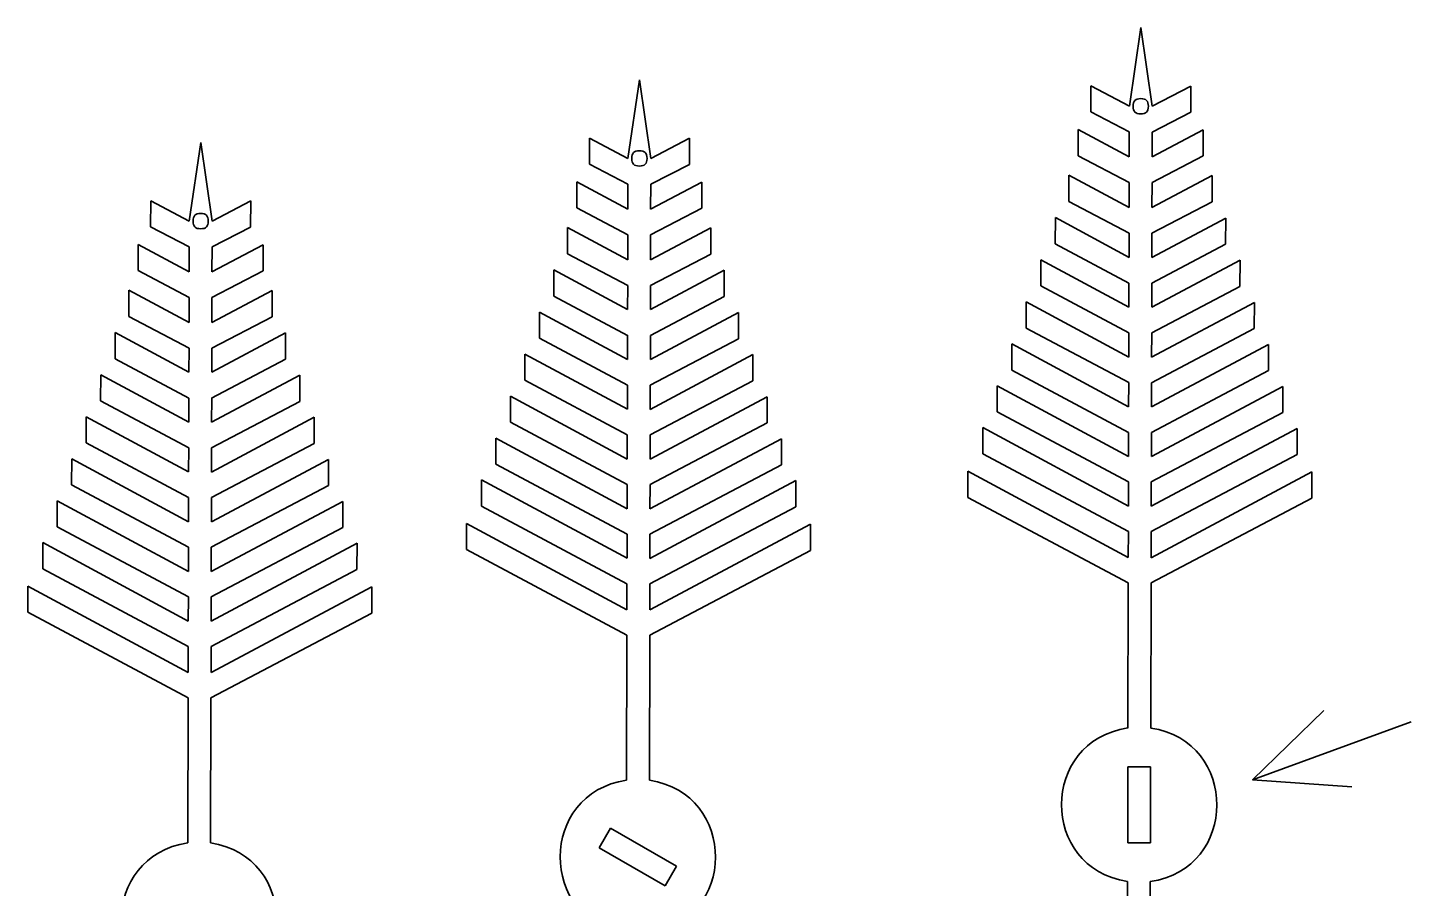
# Model space of a CAD drawing. Header units: centimetres. Extents: x -208 to 206, y -104 to 104.
# Drawn here: x -87.94 to -63.62, y -74.1 to -58.96 of the extents above; entities that cross this region are included whole.
import ezdxf

# ---------------------------------------------------------------- set-up
doc = ezdxf.new("R2010")
doc.units = ezdxf.units.CM
doc.header["$MEASUREMENT"] = 0
doc.layers.add('#Layer 1', color=7, linetype='Continuous')

msp = doc.modelspace()

# ---------------------------------------------------------------- linework, layer by layer
at = {"layer": '#Layer 1', "color": 5, "lineweight": 35}
for points in [[(-68.37558, -58.96211), (-68.37558, -58.96211), (-68.57919, -60.34329), (-68.57919, -60.34329)], [(-68.37558, -58.96211), (-68.37558, -58.96211), (-68.17846, -60.34419), (-68.17846, -60.34419)], [(-77.18908, -59.88096), (-77.18908, -59.88096), (-77.3927, -61.26192), (-77.3927, -61.26192)], [(-77.18908, -59.88096), (-77.18908, -59.88096), (-76.99174, -61.26304), (-76.99174, -61.26304)], [(-69.25679, -59.98512), (-69.25679, -59.98512), (-69.25769, -60.44476), (-69.25769, -60.44476)], [(-68.57919, -60.34329), (-68.57919, -60.34329), (-69.25679, -59.98512), (-69.25679, -59.98512)], [(-68.17846, -60.34419), (-68.17846, -60.34419), (-67.49906, -59.98937), (-67.49906, -59.98937)], [(-67.49906, -59.98937), (-67.49906, -59.98937), (-67.50041, -60.44902), (-67.50041, -60.44902)], [(-69.25769, -60.44476), (-69.25769, -60.44476), (-68.58098, -60.79712), (-68.58098, -60.79712)], [(-67.50041, -60.44902), (-67.50041, -60.44902), (-68.17868, -60.79801), (-68.17868, -60.79801)], [(-69.47833, -60.75523), (-69.47833, -60.75523), (-69.47878, -61.21353), (-69.47878, -61.21353)], [(-68.58143, -61.23324), (-68.58143, -61.23324), (-69.47833, -60.75523), (-69.47833, -60.75523)], [(-68.58098, -60.79712), (-68.58098, -60.79712), (-68.58143, -61.23324), (-68.58143, -61.23324)], [(-68.18047, -61.23414), (-68.18047, -61.23414), (-67.28134, -60.76038), (-67.28134, -60.76038)], [(-68.17868, -60.79801), (-68.17868, -60.79801), (-68.18047, -61.23414), (-68.18047, -61.23414)], [(-67.28134, -60.76038), (-67.28134, -60.76038), (-67.2829, -61.21868), (-67.2829, -61.21868)], [(-84.90073, -60.98348), (-84.90073, -60.98348), (-85.10434, -62.36444), (-85.10434, -62.36444)], [(-84.90073, -60.98348), (-84.90073, -60.98348), (-84.70361, -62.36556), (-84.70361, -62.36556)], [(-78.0703, -60.90396), (-78.0703, -60.90396), (-78.07119, -61.36361), (-78.07119, -61.36361)], [(-77.3927, -61.26192), (-77.3927, -61.26192), (-78.0703, -60.90396), (-78.0703, -60.90396)], [(-76.99174, -61.26304), (-76.99174, -61.26304), (-76.31257, -60.908), (-76.31257, -60.908)], [(-76.31257, -60.908), (-76.31257, -60.908), (-76.31369, -61.36787), (-76.31369, -61.36787)], [(-69.47878, -61.21353), (-69.47878, -61.21353), (-68.58322, -61.68707), (-68.58322, -61.68707)], [(-67.2829, -61.21868), (-67.2829, -61.21868), (-68.1807, -61.68796), (-68.1807, -61.68796)], [(-78.07119, -61.36361), (-78.07119, -61.36361), (-77.39449, -61.71596), (-77.39449, -61.71596)], [(-76.31369, -61.36787), (-76.31369, -61.36787), (-76.99218, -61.71686), (-76.99218, -61.71686)], [(-78.29161, -61.67408), (-78.29161, -61.67408), (-78.29228, -62.13238), (-78.29228, -62.13238)], [(-77.39471, -62.15187), (-77.39471, -62.15187), (-78.29161, -61.67408), (-78.29161, -61.67408)], [(-77.39449, -61.71596), (-77.39449, -61.71596), (-77.39471, -62.15187), (-77.39471, -62.15187)], [(-76.99398, -62.15299), (-76.99398, -62.15299), (-76.09462, -61.67923), (-76.09462, -61.67923)], [(-76.99218, -61.71686), (-76.99218, -61.71686), (-76.99398, -62.15299), (-76.99398, -62.15299)], [(-76.09462, -61.67923), (-76.09462, -61.67923), (-76.09641, -62.13753), (-76.09641, -62.13753)], [(-68.583, -62.12409), (-68.583, -62.12409), (-69.64185, -61.5567), (-69.64185, -61.5567)], [(-69.64185, -61.5567), (-69.64185, -61.5567), (-69.64118, -62.01926), (-69.64118, -62.01926)], [(-68.58322, -61.68707), (-68.58322, -61.68707), (-68.583, -62.12409), (-68.583, -62.12409)], [(-68.18294, -62.12521), (-68.18294, -62.12521), (-67.1214, -61.56252), (-67.1214, -61.56252)], [(-68.1807, -61.68796), (-68.1807, -61.68796), (-68.18294, -62.12521), (-68.18294, -62.12521)], [(-67.1214, -61.56252), (-67.1214, -61.56252), (-67.12431, -62.02531), (-67.12431, -62.02531)], [(-85.78194, -62.00649), (-85.78194, -62.00649), (-85.78306, -62.46614), (-85.78306, -62.46614)], [(-85.10434, -62.36444), (-85.10434, -62.36444), (-85.78194, -62.00649), (-85.78194, -62.00649)], [(-84.70361, -62.36556), (-84.70361, -62.36556), (-84.02444, -62.01052), (-84.02444, -62.01052)], [(-84.02444, -62.01052), (-84.02444, -62.01052), (-84.02556, -62.4704), (-84.02556, -62.4704)], [(-69.64118, -62.01926), (-69.64118, -62.01926), (-68.5839, -62.57724), (-68.5839, -62.57724)], [(-78.29228, -62.13238), (-78.29228, -62.13238), (-77.3965, -62.60569), (-77.3965, -62.60569)], [(-76.09641, -62.13753), (-76.09641, -62.13753), (-76.9942, -62.60681), (-76.9942, -62.60681)], [(-67.12431, -62.02531), (-67.12431, -62.02531), (-68.18428, -62.57836), (-68.18428, -62.57836)], [(-85.78306, -62.46614), (-85.78306, -62.46614), (-85.10614, -62.81827), (-85.10614, -62.81827)], [(-84.02556, -62.4704), (-84.02556, -62.4704), (-84.70383, -62.81939), (-84.70383, -62.81939)], [(-77.3965, -63.04294), (-77.3965, -63.04294), (-78.45535, -62.47532), (-78.45535, -62.47532)], [(-78.45535, -62.47532), (-78.45535, -62.47532), (-78.45468, -62.93811), (-78.45468, -62.93811)], [(-76.99644, -63.04384), (-76.99644, -63.04384), (-75.9349, -62.48137), (-75.9349, -62.48137)], [(-75.9349, -62.48137), (-75.9349, -62.48137), (-75.93782, -62.94393), (-75.93782, -62.94393)], [(-69.88041, -62.30352), (-69.88041, -62.30352), (-69.88153, -62.76406), (-69.88153, -62.76406)], [(-68.58569, -63.0015), (-68.58569, -63.0015), (-69.88041, -62.30352), (-69.88041, -62.30352)], [(-68.1845, -63.0024), (-68.1845, -63.0024), (-66.88642, -62.31046), (-66.88642, -62.31046)], [(-66.88642, -62.31046), (-66.88642, -62.31046), (-66.88754, -62.771), (-66.88754, -62.771)], [(-77.3965, -62.60569), (-77.3965, -62.60569), (-77.3965, -63.04294), (-77.3965, -63.04294)], [(-76.9942, -62.60681), (-76.9942, -62.60681), (-76.99644, -63.04384), (-76.99644, -63.04384)], [(-68.5839, -62.57724), (-68.5839, -62.57724), (-68.58569, -63.0015), (-68.58569, -63.0015)], [(-68.18428, -62.57836), (-68.18428, -62.57836), (-68.1845, -63.0024), (-68.1845, -63.0024)], [(-86.00348, -62.7766), (-86.00348, -62.7766), (-86.00393, -63.23491), (-86.00393, -63.23491)], [(-85.10658, -63.2544), (-85.10658, -63.2544), (-86.00348, -62.7766), (-86.00348, -62.7766)], [(-85.10614, -62.81827), (-85.10614, -62.81827), (-85.10658, -63.2544), (-85.10658, -63.2544)], [(-84.70562, -63.25552), (-84.70562, -63.25552), (-83.80649, -62.78176), (-83.80649, -62.78176)], [(-84.70383, -62.81939), (-84.70383, -62.81939), (-84.70562, -63.25552), (-84.70562, -63.25552)], [(-83.80649, -62.78176), (-83.80649, -62.78176), (-83.80806, -63.24006), (-83.80806, -63.24006)], [(-78.45468, -62.93811), (-78.45468, -62.93811), (-77.39718, -63.49609), (-77.39718, -63.49609)], [(-75.93782, -62.94393), (-75.93782, -62.94393), (-76.99778, -63.49699), (-76.99778, -63.49699)], [(-68.58658, -63.45488), (-68.58658, -63.45488), (-69.88153, -62.76406), (-69.88153, -62.76406)], [(-68.18562, -63.45577), (-68.18562, -63.45577), (-66.88754, -62.771), (-66.88754, -62.771)], [(-86.00393, -63.23491), (-86.00393, -63.23491), (-85.10838, -63.70822), (-85.10838, -63.70822)], [(-78.69391, -63.22236), (-78.69391, -63.22236), (-78.69481, -63.68268), (-78.69481, -63.68268)], [(-77.39919, -63.92035), (-77.39919, -63.92035), (-78.69391, -63.22236), (-78.69391, -63.22236)], [(-76.99778, -63.92124), (-76.99778, -63.92124), (-75.69993, -63.22931), (-75.69993, -63.22931)], [(-75.69993, -63.22931), (-75.69993, -63.22931), (-75.70105, -63.68985), (-75.70105, -63.68985)], [(-70.13599, -63.04473), (-70.13599, -63.04473), (-70.13711, -63.50505), (-70.13711, -63.50505)], [(-68.5886, -63.87913), (-68.5886, -63.87913), (-70.13599, -63.04473), (-70.13599, -63.04473)], [(-68.18562, -63.88003), (-68.18562, -63.88003), (-66.63442, -63.05302), (-66.63442, -63.05302)], [(-66.63442, -63.05302), (-66.63442, -63.05302), (-66.63532, -63.51334), (-66.63532, -63.51334)], [(-83.80806, -63.24006), (-83.80806, -63.24006), (-84.70585, -63.70934), (-84.70585, -63.70934)], [(-68.5886, -63.87913), (-68.5886, -63.87913), (-68.58748, -63.45443), (-68.58748, -63.45443)], [(-68.18562, -63.88003), (-68.18562, -63.88003), (-68.18473, -63.45532), (-68.18473, -63.45532)], [(-85.10815, -64.14547), (-85.10815, -64.14547), (-86.167, -63.57785), (-86.167, -63.57785)], [(-86.167, -63.57785), (-86.167, -63.57785), (-86.16633, -64.04064), (-86.16633, -64.04064)], [(-85.10838, -63.70822), (-85.10838, -63.70822), (-85.10815, -64.14547), (-85.10815, -64.14547)], [(-84.70831, -64.14636), (-84.70831, -64.14636), (-83.64655, -63.5839), (-83.64655, -63.5839)], [(-84.70585, -63.70934), (-84.70585, -63.70934), (-84.70831, -64.14636), (-84.70831, -64.14636)], [(-83.64655, -63.5839), (-83.64655, -63.5839), (-83.64946, -64.04646), (-83.64946, -64.04646)], [(-77.40009, -64.3735), (-77.40009, -64.3735), (-78.69481, -63.68268), (-78.69481, -63.68268)], [(-77.39718, -63.49609), (-77.39718, -63.49609), (-77.39919, -63.92035), (-77.39919, -63.92035)], [(-76.99913, -64.37462), (-76.99913, -64.37462), (-75.70105, -63.68985), (-75.70105, -63.68985)], [(-76.99778, -63.49699), (-76.99778, -63.49699), (-76.99778, -63.92124), (-76.99778, -63.92124)], [(-68.58905, -64.33116), (-68.58905, -64.33116), (-70.13711, -63.50505), (-70.13711, -63.50505)], [(-68.18742, -64.33206), (-68.18742, -64.33206), (-66.63532, -63.51334), (-66.63532, -63.51334)], [(-78.9495, -63.96358), (-78.9495, -63.96358), (-78.95062, -64.4239), (-78.95062, -64.4239)], [(-77.4021, -64.79798), (-77.4021, -64.79798), (-78.9495, -63.96358), (-78.9495, -63.96358)], [(-70.39113, -63.78416), (-70.39113, -63.78416), (-70.39225, -64.2447), (-70.39225, -64.2447)], [(-68.58994, -64.75542), (-68.58994, -64.75542), (-70.39113, -63.78416), (-70.39113, -63.78416)], [(-68.18831, -64.75632), (-68.18831, -64.75632), (-66.38265, -63.79356), (-66.38265, -63.79356)], [(-66.38265, -63.79356), (-66.38265, -63.79356), (-66.38377, -64.25411), (-66.38377, -64.25411)], [(-86.16633, -64.04064), (-86.16633, -64.04064), (-85.10882, -64.59862), (-85.10882, -64.59862)], [(-83.64946, -64.04646), (-83.64946, -64.04646), (-84.70966, -64.59952), (-84.70966, -64.59952)], [(-76.99913, -64.79888), (-76.99913, -64.79888), (-75.4477, -63.97164), (-75.4477, -63.97164)], [(-75.4477, -63.97164), (-75.4477, -63.97164), (-75.44882, -64.43219), (-75.44882, -64.43219)], [(-86.40556, -64.32467), (-86.40556, -64.32467), (-86.40668, -64.78521), (-86.40668, -64.78521)], [(-85.11084, -65.02288), (-85.11084, -65.02288), (-86.40556, -64.32467), (-86.40556, -64.32467)], [(-84.70966, -65.02377), (-84.70966, -65.02377), (-83.41158, -64.33184), (-83.41158, -64.33184)], [(-83.41158, -64.33184), (-83.41158, -64.33184), (-83.4127, -64.79238), (-83.4127, -64.79238)], [(-77.40233, -65.24979), (-77.40233, -65.24979), (-78.95062, -64.4239), (-78.95062, -64.4239)], [(-77.4021, -64.79798), (-77.4021, -64.79798), (-77.40098, -64.37305), (-77.40098, -64.37305)], [(-77.0007, -65.25091), (-77.0007, -65.25091), (-75.44882, -64.43219), (-75.44882, -64.43219)], [(-76.99913, -64.79888), (-76.99913, -64.79888), (-76.99801, -64.37417), (-76.99801, -64.37417)], [(-68.59106, -65.20566), (-68.59106, -65.20566), (-70.39225, -64.2447), (-70.39225, -64.2447)], [(-68.58994, -64.75542), (-68.58994, -64.75542), (-68.58905, -64.33072), (-68.58905, -64.33072)], [(-68.18943, -65.20656), (-68.18943, -65.20656), (-66.38377, -64.25411), (-66.38377, -64.25411)], [(-68.18831, -64.75632), (-68.18831, -64.75632), (-68.18742, -64.33161), (-68.18742, -64.33161)], [(-85.10882, -64.59862), (-85.10882, -64.59862), (-85.11084, -65.02288), (-85.11084, -65.02288)], [(-84.70966, -64.59952), (-84.70966, -64.59952), (-84.70966, -65.02377), (-84.70966, -65.02377)], [(-70.64604, -64.52291), (-70.64604, -64.52291), (-70.64716, -64.98345), (-70.64716, -64.98345)], [(-68.59218, -65.63059), (-68.59218, -65.63059), (-70.64604, -64.52291), (-70.64604, -64.52291)], [(-68.19033, -65.63148), (-68.19033, -65.63148), (-66.13132, -64.53366), (-66.13132, -64.53366)], [(-66.13132, -64.53366), (-66.13132, -64.53366), (-66.13244, -64.9942), (-66.13244, -64.9942)], [(-85.11174, -65.47603), (-85.11174, -65.47603), (-86.40668, -64.78521), (-86.40668, -64.78521)], [(-84.71078, -65.47715), (-84.71078, -65.47715), (-83.4127, -64.79238), (-83.4127, -64.79238)], [(-79.20463, -64.703), (-79.20463, -64.703), (-79.20575, -65.16355), (-79.20575, -65.16355)], [(-77.40345, -65.67427), (-77.40345, -65.67427), (-79.20463, -64.703), (-79.20463, -64.703)], [(-77.00182, -65.67516), (-77.00182, -65.67516), (-75.19615, -64.71241), (-75.19615, -64.71241)], [(-75.19615, -64.71241), (-75.19615, -64.71241), (-75.19727, -65.17296), (-75.19727, -65.17296)], [(-86.66114, -65.06611), (-86.66114, -65.06611), (-86.66226, -65.52665), (-86.66226, -65.52665)], [(-85.11375, -65.90028), (-85.11375, -65.90028), (-86.66114, -65.06611), (-86.66114, -65.06611)], [(-84.71078, -65.9014), (-84.71078, -65.9014), (-83.15935, -65.07417), (-83.15935, -65.07417)], [(-83.15935, -65.07417), (-83.15935, -65.07417), (-83.16047, -65.53472), (-83.16047, -65.53472)], [(-77.40457, -66.12451), (-77.40457, -66.12451), (-79.20575, -65.16355), (-79.20575, -65.16355)], [(-77.00271, -66.1254), (-77.00271, -66.1254), (-75.19727, -65.17296), (-75.19727, -65.17296)], [(-68.59308, -66.07926), (-68.59308, -66.07926), (-70.64716, -64.98345), (-70.64716, -64.98345)], [(-68.19145, -66.08016), (-68.19145, -66.08016), (-66.13244, -64.9942), (-66.13244, -64.9942)], [(-77.40345, -65.67427), (-77.40345, -65.67427), (-77.40233, -65.24956), (-77.40233, -65.24956)], [(-77.00182, -65.67516), (-77.00182, -65.67516), (-77.0007, -65.25046), (-77.0007, -65.25046)], [(-70.9005, -65.26054), (-70.9005, -65.26054), (-70.9014, -65.72108), (-70.9014, -65.72108)], [(-68.5942, -66.50419), (-68.5942, -66.50419), (-70.9005, -65.26054), (-70.9005, -65.26054)], [(-68.59218, -65.63059), (-68.59218, -65.63059), (-68.59106, -65.20566), (-68.59106, -65.20566)], [(-68.59218, -65.63059), (-68.59218, -65.63059), (-68.59106, -65.20566), (-68.59106, -65.20566)], [(-68.19257, -66.50508), (-68.19257, -66.50508), (-65.88044, -65.27241), (-65.88044, -65.27241)], [(-68.19033, -65.63148), (-68.19033, -65.63148), (-68.18943, -65.20656), (-68.18943, -65.20656)], [(-68.19033, -65.63148), (-68.19033, -65.63148), (-68.18943, -65.20656), (-68.18943, -65.20656)], [(-65.88044, -65.27241), (-65.88044, -65.27241), (-65.88156, -65.73296), (-65.88156, -65.73296)], [(-85.1142, -66.35254), (-85.1142, -66.35254), (-86.66226, -65.52665), (-86.66226, -65.52665)], [(-85.11375, -65.90028), (-85.11375, -65.90028), (-85.11286, -65.47558), (-85.11286, -65.47558)], [(-84.71257, -66.35344), (-84.71257, -66.35344), (-83.16047, -65.53472), (-83.16047, -65.53472)], [(-84.71078, -65.9014), (-84.71078, -65.9014), (-84.70988, -65.4767), (-84.70988, -65.4767)], [(-79.45932, -65.44176), (-79.45932, -65.44176), (-79.46044, -65.9023), (-79.46044, -65.9023)], [(-77.40546, -66.54921), (-77.40546, -66.54921), (-79.45932, -65.44176), (-79.45932, -65.44176)], [(-77.00383, -66.55011), (-77.00383, -66.55011), (-74.94482, -65.45251), (-74.94482, -65.45251)], [(-74.94482, -65.45251), (-74.94482, -65.45251), (-74.94594, -65.91305), (-74.94594, -65.91305)], [(-86.91628, -65.80553), (-86.91628, -65.80553), (-86.9174, -66.26608), (-86.9174, -66.26608)], [(-85.1151, -66.7768), (-85.1151, -66.7768), (-86.91628, -65.80553), (-86.91628, -65.80553)], [(-84.71346, -66.77769), (-84.71346, -66.77769), (-82.9078, -65.81494), (-82.9078, -65.81494)], [(-82.9078, -65.81494), (-82.9078, -65.81494), (-82.90892, -66.27548), (-82.90892, -66.27548)], [(-77.40658, -66.99811), (-77.40658, -66.99811), (-79.46044, -65.9023), (-79.46044, -65.9023)], [(-68.5951, -66.95152), (-68.5951, -66.95152), (-70.9014, -65.72108), (-70.9014, -65.72108)], [(-68.19346, -66.95241), (-68.19346, -66.95241), (-65.88156, -65.73296), (-65.88156, -65.73296)], [(-77.40546, -66.54921), (-77.40546, -66.54921), (-77.40457, -66.12451), (-77.40457, -66.12451)], [(-77.40546, -66.54921), (-77.40546, -66.54921), (-77.40457, -66.12451), (-77.40457, -66.12451)], [(-77.00495, -66.999), (-77.00495, -66.999), (-74.94594, -65.91305), (-74.94594, -65.91305)], [(-77.00383, -66.55011), (-77.00383, -66.55011), (-77.00271, -66.1254), (-77.00271, -66.1254)], [(-77.00383, -66.55011), (-77.00383, -66.55011), (-77.00271, -66.1254), (-77.00271, -66.1254)], [(-71.1543, -65.99683), (-71.1543, -65.99683), (-71.15542, -66.45737), (-71.15542, -66.45737)], [(-68.59622, -67.37622), (-68.59622, -67.37622), (-71.1543, -65.99683), (-71.1543, -65.99683)], [(-68.5942, -66.50419), (-68.5942, -66.50419), (-68.59308, -66.07926), (-68.59308, -66.07926)], [(-68.5942, -66.50419), (-68.5942, -66.50419), (-68.59308, -66.07926), (-68.59308, -66.07926)], [(-68.19458, -67.37712), (-68.19458, -67.37712), (-65.62978, -66.00982), (-65.62978, -66.00982)], [(-68.19257, -66.50508), (-68.19257, -66.50508), (-68.19145, -66.08016), (-68.19145, -66.08016)], [(-68.19257, -66.50508), (-68.19257, -66.50508), (-68.19145, -66.08016), (-68.19145, -66.08016)], [(-65.62978, -66.00982), (-65.62978, -66.00982), (-65.6309, -66.47036), (-65.6309, -66.47036)], [(-85.11622, -67.22704), (-85.11622, -67.22704), (-86.9174, -66.26608), (-86.9174, -66.26608)], [(-85.1151, -66.7768), (-85.1151, -66.7768), (-85.1142, -66.35209), (-85.1142, -66.35209)], [(-84.71458, -67.22793), (-84.71458, -67.22793), (-82.90892, -66.27548), (-82.90892, -66.27548)], [(-84.71346, -66.77769), (-84.71346, -66.77769), (-84.71257, -66.35299), (-84.71257, -66.35299)], [(-79.71378, -66.17916), (-79.71378, -66.17916), (-79.7149, -66.63971), (-79.7149, -66.63971)], [(-77.40748, -67.42281), (-77.40748, -67.42281), (-79.71378, -66.17916), (-79.71378, -66.17916)], [(-77.00585, -67.42371), (-77.00585, -67.42371), (-74.69372, -66.19104), (-74.69372, -66.19104)], [(-74.69372, -66.19104), (-74.69372, -66.19104), (-74.69484, -66.65158), (-74.69484, -66.65158)], [(-87.17119, -66.54428), (-87.17119, -66.54428), (-87.17209, -67.00483), (-87.17209, -67.00483)], [(-85.11711, -67.65174), (-85.11711, -67.65174), (-87.17119, -66.54428), (-87.17119, -66.54428)], [(-84.71548, -67.65286), (-84.71548, -67.65286), (-82.65647, -66.55504), (-82.65647, -66.55504)], [(-82.65647, -66.55504), (-82.65647, -66.55504), (-82.65759, -67.01558), (-82.65759, -67.01558)], [(-77.4086, -67.87036), (-77.4086, -67.87036), (-79.7149, -66.63971), (-79.7149, -66.63971)], [(-68.59734, -67.8222), (-68.59734, -67.8222), (-71.15542, -66.45737), (-71.15542, -66.45737)], [(-68.19548, -67.8231), (-68.19548, -67.8231), (-65.6309, -66.47036), (-65.6309, -66.47036)], [(-77.00697, -67.87126), (-77.00697, -67.87126), (-74.69484, -66.65158), (-74.69484, -66.65158)], [(-71.41839, -66.76224), (-71.41839, -66.76224), (-71.41951, -67.22278), (-71.41951, -67.22278)], [(-68.59823, -68.28275), (-68.59823, -68.28275), (-71.41839, -66.76224), (-71.41839, -66.76224)], [(-68.1966, -68.28364), (-68.1966, -68.28364), (-65.3695, -66.77635), (-65.3695, -66.77635)], [(-65.3695, -66.77635), (-65.3695, -66.77635), (-65.37062, -67.23689), (-65.37062, -67.23689)], [(-85.11823, -68.10064), (-85.11823, -68.10064), (-87.17209, -67.00483), (-87.17209, -67.00483)], [(-84.7166, -68.10153), (-84.7166, -68.10153), (-82.65759, -67.01558), (-82.65759, -67.01558)], [(-79.9678, -66.91568), (-79.9678, -66.91568), (-79.96892, -67.37622), (-79.96892, -67.37622)], [(-77.40972, -68.29507), (-77.40972, -68.29507), (-79.9678, -66.91568), (-79.9678, -66.91568)], [(-77.40748, -67.42281), (-77.40748, -67.42281), (-77.40658, -66.99811), (-77.40658, -66.99811)], [(-77.40748, -67.42281), (-77.40748, -67.42281), (-77.40658, -66.99811), (-77.40658, -66.99811)], [(-77.00786, -68.29596), (-77.00786, -68.29596), (-74.44329, -66.92867), (-74.44329, -66.92867)], [(-77.00585, -67.42371), (-77.00585, -67.42371), (-77.00495, -66.999), (-77.00495, -66.999)], [(-77.00585, -67.42371), (-77.00585, -67.42371), (-77.00495, -66.999), (-77.00495, -66.999)], [(-74.44329, -66.92867), (-74.44329, -66.92867), (-74.44441, -67.38899), (-74.44441, -67.38899)], [(-68.59622, -67.37622), (-68.59622, -67.37622), (-68.5951, -66.95152), (-68.5951, -66.95152)], [(-68.59622, -67.37622), (-68.59622, -67.37622), (-68.5951, -66.95152), (-68.5951, -66.95152)], [(-68.19458, -67.37712), (-68.19458, -67.37712), (-68.19346, -66.95241), (-68.19346, -66.95241)], [(-68.19458, -67.37712), (-68.19458, -67.37712), (-68.19346, -66.95241), (-68.19346, -66.95241)], [(-87.42543, -67.28192), (-87.42543, -67.28192), (-87.42655, -67.74246), (-87.42655, -67.74246)], [(-85.11935, -68.52534), (-85.11935, -68.52534), (-87.42543, -67.28192), (-87.42543, -67.28192)], [(-85.11711, -67.65174), (-85.11711, -67.65174), (-85.11622, -67.22704), (-85.11622, -67.22704)], [(-85.11711, -67.65174), (-85.11711, -67.65174), (-85.11622, -67.22704), (-85.11622, -67.22704)], [(-84.7175, -68.52646), (-84.7175, -68.52646), (-82.40559, -67.29356), (-82.40559, -67.29356)], [(-84.71548, -67.65286), (-84.71548, -67.65286), (-84.71458, -67.22793), (-84.71458, -67.22793)], [(-84.71548, -67.65286), (-84.71548, -67.65286), (-84.71458, -67.22793), (-84.71458, -67.22793)], [(-82.40559, -67.29356), (-82.40559, -67.29356), (-82.40671, -67.75411), (-82.40671, -67.75411)], [(-68.59935, -68.72716), (-68.59935, -68.72716), (-71.41951, -67.22278), (-71.41951, -67.22278)], [(-68.19772, -68.72806), (-68.19772, -68.72806), (-65.37062, -67.23689), (-65.37062, -67.23689)], [(-77.41062, -68.74105), (-77.41062, -68.74105), (-79.96892, -67.37622), (-79.96892, -67.37622)], [(-77.00898, -68.74195), (-77.00898, -68.74195), (-74.44441, -67.38899), (-74.44441, -67.38899)], [(-85.12047, -68.97267), (-85.12047, -68.97267), (-87.42655, -67.74246), (-87.42655, -67.74246)], [(-84.71862, -68.97379), (-84.71862, -68.97379), (-82.40671, -67.75411), (-82.40671, -67.75411)], [(-80.23167, -67.68086), (-80.23167, -67.68086), (-80.23279, -68.1414), (-80.23279, -68.1414)], [(-77.41174, -69.2016), (-77.41174, -69.2016), (-80.23167, -67.68086), (-80.23167, -67.68086)], [(-77.0101, -69.20249), (-77.0101, -69.20249), (-74.183, -67.6952), (-74.183, -67.6952)], [(-74.183, -67.6952), (-74.183, -67.6952), (-74.18412, -68.15574), (-74.18412, -68.15574)], [(-68.59734, -67.8222), (-68.59734, -67.8222), (-68.59823, -68.28275), (-68.59823, -68.28275)], [(-68.59823, -68.28275), (-68.59823, -68.28275), (-68.59734, -67.8222), (-68.59734, -67.8222)], [(-68.19548, -67.8231), (-68.19548, -67.8231), (-68.1966, -68.28364), (-68.1966, -68.28364)], [(-68.1966, -68.28364), (-68.1966, -68.28364), (-68.19548, -67.8231), (-68.19548, -67.8231)], [(-87.67945, -68.0182), (-87.67945, -68.0182), (-87.68057, -68.47875), (-87.68057, -68.47875)], [(-85.12137, -69.3976), (-85.12137, -69.3976), (-87.67945, -68.0182), (-87.67945, -68.0182)], [(-84.71974, -69.39849), (-84.71974, -69.39849), (-82.15516, -68.0312), (-82.15516, -68.0312)], [(-82.15516, -68.0312), (-82.15516, -68.0312), (-82.15628, -68.49174), (-82.15628, -68.49174)], [(-77.40972, -68.29507), (-77.40972, -68.29507), (-77.4086, -67.87036), (-77.4086, -67.87036)], [(-77.40972, -68.29507), (-77.40972, -68.29507), (-77.4086, -67.87036), (-77.4086, -67.87036)], [(-77.00786, -68.29596), (-77.00786, -68.29596), (-77.00697, -67.87126), (-77.00697, -67.87126)], [(-77.00786, -68.29596), (-77.00786, -68.29596), (-77.00697, -67.87126), (-77.00697, -67.87126)], [(-85.11935, -68.52534), (-85.11935, -68.52534), (-85.11823, -68.10064), (-85.11823, -68.10064)], [(-85.11935, -68.52534), (-85.11935, -68.52534), (-85.11823, -68.10064), (-85.11823, -68.10064)], [(-84.7175, -68.52646), (-84.7175, -68.52646), (-84.7166, -68.10153), (-84.7166, -68.10153)], [(-84.7175, -68.52646), (-84.7175, -68.52646), (-84.7166, -68.10153), (-84.7166, -68.10153)], [(-77.41286, -69.64601), (-77.41286, -69.64601), (-80.23279, -68.1414), (-80.23279, -68.1414)], [(-77.01122, -69.64691), (-77.01122, -69.64691), (-74.18412, -68.15574), (-74.18412, -68.15574)], [(-85.12249, -69.84358), (-85.12249, -69.84358), (-87.68057, -68.47875), (-87.68057, -68.47875)], [(-84.72086, -69.84448), (-84.72086, -69.84448), (-82.15628, -68.49174), (-82.15628, -68.49174)], [(-87.94354, -68.78339), (-87.94354, -68.78339), (-87.94466, -69.24393), (-87.94466, -69.24393)], [(-85.12338, -70.30412), (-85.12338, -70.30412), (-87.94354, -68.78339), (-87.94354, -68.78339)], [(-84.72175, -70.30502), (-84.72175, -70.30502), (-81.89465, -68.79772), (-81.89465, -68.79772)], [(-81.89465, -68.79772), (-81.89465, -68.79772), (-81.89577, -69.25827), (-81.89577, -69.25827)], [(-77.41062, -68.74105), (-77.41062, -68.74105), (-77.41174, -69.2016), (-77.41174, -69.2016)], [(-77.41174, -69.2016), (-77.41174, -69.2016), (-77.41062, -68.74105), (-77.41062, -68.74105)], [(-77.00898, -68.74195), (-77.00898, -68.74195), (-77.0101, -69.20249), (-77.0101, -69.20249)], [(-77.0101, -69.20249), (-77.0101, -69.20249), (-77.00898, -68.74195), (-77.00898, -68.74195)], [(-68.59935, -68.72716), (-68.59935, -68.72716), (-68.6054, -71.2792), (-68.6054, -71.2792)], [(-68.19772, -68.72806), (-68.19772, -68.72806), (-68.20377, -71.28032), (-68.20377, -71.28032)], [(-85.12137, -69.3976), (-85.12137, -69.3976), (-85.12047, -68.97267), (-85.12047, -68.97267)], [(-85.12137, -69.3976), (-85.12137, -69.3976), (-85.12047, -68.97267), (-85.12047, -68.97267)], [(-84.71974, -69.39849), (-84.71974, -69.39849), (-84.71862, -68.97379), (-84.71862, -68.97379)], [(-84.71974, -69.39849), (-84.71974, -69.39849), (-84.71862, -68.97379), (-84.71862, -68.97379)], [(-85.1245, -70.74854), (-85.1245, -70.74854), (-87.94466, -69.24393), (-87.94466, -69.24393)], [(-84.72287, -70.74944), (-84.72287, -70.74944), (-81.89577, -69.25827), (-81.89577, -69.25827)], [(-77.41286, -69.64601), (-77.41286, -69.64601), (-77.4189, -72.19804), (-77.4189, -72.19804)], [(-77.01122, -69.64691), (-77.01122, -69.64691), (-77.01705, -72.19916), (-77.01705, -72.19916)], [(-85.12249, -69.84358), (-85.12249, -69.84358), (-85.12338, -70.30412), (-85.12338, -70.30412)], [(-85.12338, -70.30412), (-85.12338, -70.30412), (-85.12249, -69.84358), (-85.12249, -69.84358)], [(-84.72086, -69.84448), (-84.72086, -69.84448), (-84.72175, -70.30502), (-84.72175, -70.30502)], [(-84.72175, -70.30502), (-84.72175, -70.30502), (-84.72086, -69.84448), (-84.72086, -69.84448)], [(-85.1245, -70.74854), (-85.1245, -70.74854), (-85.13055, -73.30057), (-85.13055, -73.30057)], [(-84.72287, -70.74944), (-84.72287, -70.74944), (-84.72892, -73.30169), (-84.72892, -73.30169)], [(-68.6054, -71.27875), (-70.15503, -71.50656), (-70.16265, -73.73961), (-68.61458, -73.97795)], [(-68.21295, -73.97996), (-66.65727, -73.75641), (-66.64966, -71.5135), (-68.20377, -71.27942)], [(-77.4189, -72.1976), (-78.96854, -72.4254), (-78.97615, -74.65846), (-77.42786, -74.89657)], [(-77.02623, -74.89859), (-75.47078, -74.67526), (-75.46316, -72.43235), (-77.01705, -72.19827)], [(-85.13055, -73.30012), (-86.68018, -73.52793), (-86.6878, -75.76099), (-85.13974, -75.9991)], [(-84.7381, -76.00112), (-83.18242, -75.77779), (-83.17503, -73.53488), (-84.72892, -73.3008)], [(-68.62623, -76.52998), (-68.62623, -76.52998), (-68.61458, -73.97795), (-68.61458, -73.97795)], [(-68.22482, -76.532), (-68.22482, -76.532), (-68.21295, -73.97996), (-68.21295, -73.97996)]]:
    msp.add_open_spline(points, degree=3, dxfattribs=at)
for points in [[(-68.24476, -60.34374), (-68.24476, -60.24899), (-68.28396, -60.20979), (-68.37871, -60.20979), (-68.37871, -60.20979), (-68.47346, -60.20979), (-68.51266, -60.24899), (-68.51266, -60.34374), (-68.51266, -60.34374), (-68.51266, -60.43849), (-68.47346, -60.47769), (-68.37871, -60.47769), (-68.37871, -60.47769), (-68.28396, -60.47769), (-68.24476, -60.43849), (-68.24476, -60.34374)], [(-77.05826, -61.26259), (-77.05826, -61.16784), (-77.09746, -61.12864), (-77.19222, -61.12864), (-77.19222, -61.12864), (-77.28697, -61.12864), (-77.32617, -61.16784), (-77.32617, -61.26259), (-77.32617, -61.26259), (-77.32617, -61.35734), (-77.28697, -61.39654), (-77.19222, -61.39654), (-77.19222, -61.39654), (-77.09746, -61.39654), (-77.05826, -61.35734), (-77.05826, -61.26259)], [(-84.76991, -62.36512), (-84.76991, -62.27036), (-84.80934, -62.23116), (-84.90409, -62.23116), (-84.90409, -62.23116), (-84.99862, -62.23116), (-85.03804, -62.27036), (-85.03804, -62.36512), (-85.03804, -62.36512), (-85.03804, -62.45987), (-84.99862, -62.49907), (-84.90409, -62.49907), (-84.90409, -62.49907), (-84.80934, -62.49907), (-84.76991, -62.45987), (-84.76991, -62.36512)]]:
    msp.add_open_spline(points, degree=3, knots=[0, 0, 0, 0, 0.2, 0.2, 0.2, 0.2, 0.4, 0.4, 0.4, 0.4, 0.6, 0.6, 0.6, 0.6, 1, 1, 1, 1], dxfattribs=at)
at = {"layer": '#Layer 1', "color": 8, "lineweight": 35}
for points in [[(-66.41625, -72.18953), (-66.41625, -72.18953), (-65.15871, -70.96896), (-65.15871, -70.96896)], [(-63.62319, -71.16944), (-63.62319, -71.16944), (-66.41625, -72.18953), (-66.41625, -72.18953)], [(-66.41625, -72.18953), (-66.41625, -72.18953), (-64.66815, -72.31228), (-64.66815, -72.31228)]]:
    msp.add_open_spline(points, degree=3, dxfattribs=at)
at = {"layer": '#Layer 1', "lineweight": 35}
for points in [[(-68.60786, -71.95926), (-68.60786, -71.95926), (-68.60786, -73.29878), (-68.60786, -73.29878)], [(-68.20601, -71.95926), (-68.20601, -71.95926), (-68.60786, -71.95926), (-68.60786, -71.95926)], [(-68.20601, -72.62902), (-68.20601, -72.62902), (-68.20601, -71.95926), (-68.20601, -71.95926)], [(-68.20601, -73.29878), (-68.20601, -73.29878), (-68.20601, -72.62902), (-68.20601, -72.62902)], [(-77.70002, -73.03894), (-77.70002, -73.03894), (-77.90095, -73.38704), (-77.90095, -73.38704)], [(-77.11986, -73.37382), (-77.11986, -73.37382), (-77.70002, -73.03894), (-77.70002, -73.03894)], [(-77.90095, -73.38704), (-77.90095, -73.38704), (-76.74086, -74.0568), (-76.74086, -74.0568)], [(-76.53993, -73.7087), (-76.53993, -73.7087), (-77.11986, -73.37382), (-77.11986, -73.37382)], [(-68.60786, -73.29878), (-68.60786, -73.29878), (-68.20601, -73.29878), (-68.20601, -73.29878)], [(-76.74086, -74.0568), (-76.74086, -74.0568), (-76.53993, -73.7087), (-76.53993, -73.7087)]]:
    msp.add_open_spline(points, degree=3, dxfattribs=at)

doc.saveas('drawing.dxf')
